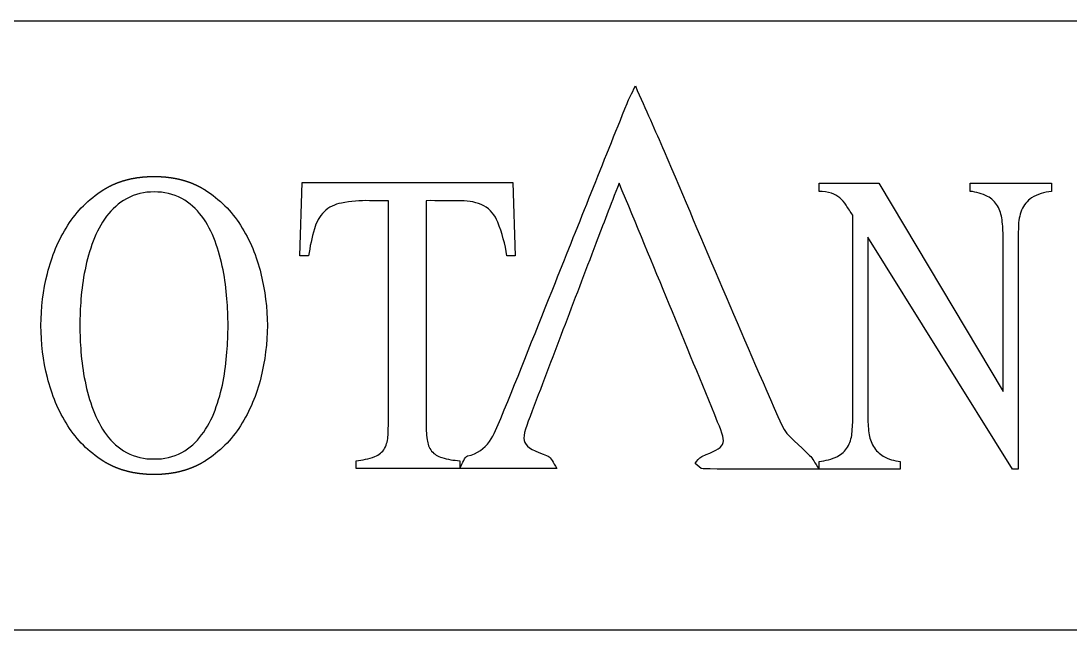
# Model space of a CAD drawing. Header units: millimetres. Extents: x 17 to 383, y -19 to 1216.
# Drawn here: x 38.2 to 55.75, y 1194.57 to 1204.75 of the extents above; entities that cross this region are included whole.
import ezdxf

# ---------------------------------------------------------------- set-up
doc = ezdxf.new("R2010")
doc.units = ezdxf.units.MM
doc.layers.add('l1 2mm', color=7, linetype='Continuous', lineweight=25, true_color=0x000000)

msp = doc.modelspace()

# ---------------------------------------------------------------- linework, layer by layer
at = {"layer": 'l1 2mm', "color": 5, "true_color": 0x0000ff}
for p, q in [((30.113, 1204.755), (80.692, 1204.755)), ((30.113, 1194.574), (80.692, 1194.574))]:
    msp.add_line(p, q, dxfattribs=at)
at = {"layer": 'l1 2mm', "color": 5, "true_color": 0x0000ff, "flags": 128}
for points in [[(42.317, 1199.664, -0.060549), (42.208, 1198.79, -0.082743), (41.869, 1197.989, -0.11043), (41.281, 1197.4), (41.278, 1197.399), (41.275, 1197.397), (41.272, 1197.395), (41.269, 1197.393), (41.267, 1197.392), (41.264, 1197.39), (41.261, 1197.388), (41.258, 1197.386), (41.255, 1197.385), (41.252, 1197.383), (41.25, 1197.381), (41.247, 1197.38), (41.244, 1197.378), (41.241, 1197.376), (41.238, 1197.374), (41.235, 1197.373), (41.232, 1197.371), (41.23, 1197.369), (41.227, 1197.368), (41.224, 1197.366), (41.221, 1197.365), (41.218, 1197.363), (41.215, 1197.361), (41.212, 1197.36), (41.209, 1197.358), (41.206, 1197.357), (41.204, 1197.355), (41.201, 1197.353), (41.198, 1197.352), (41.195, 1197.35), (41.192, 1197.349), (41.189, 1197.347), (41.186, 1197.345), (41.183, 1197.344), (41.18, 1197.342), (41.177, 1197.341), (41.174, 1197.339), (41.171, 1197.338), (41.168, 1197.336), (41.165, 1197.335), (41.162, 1197.333), (41.159, 1197.332), (41.156, 1197.33), (41.154, 1197.329), (41.151, 1197.327), (41.148, 1197.326), (41.145, 1197.325), (41.142, 1197.323), (41.139, 1197.322), (41.136, 1197.32), (41.133, 1197.319), (41.13, 1197.317), (41.126, 1197.316), (41.123, 1197.315), (41.12, 1197.313), (41.117, 1197.312), (41.114, 1197.31), (41.111, 1197.309), (41.108, 1197.308), (41.105, 1197.306), (41.102, 1197.305), (41.099, 1197.304), (41.096, 1197.302), (41.093, 1197.301), (41.09, 1197.3), (41.087, 1197.298), (41.084, 1197.297), (41.081, 1197.296), (41.078, 1197.294), (41.075, 1197.293), (41.071, 1197.292), (41.068, 1197.29), (41.065, 1197.289), (41.062, 1197.288), (41.059, 1197.287), (41.056, 1197.285), (41.053, 1197.284), (41.05, 1197.283), (41.047, 1197.282), (41.043, 1197.28), (41.04, 1197.279), (41.037, 1197.278), (41.034, 1197.277), (41.031, 1197.276), (41.028, 1197.274), (41.024, 1197.273), (41.021, 1197.272), (41.018, 1197.271), (41.015, 1197.27), (41.012, 1197.269), (41.009, 1197.267), (41.005, 1197.266), (41.002, 1197.265), (40.999, 1197.264), (40.996, 1197.263), (40.993, 1197.262), (40.989, 1197.261), (40.986, 1197.26), (40.983, 1197.258), (40.98, 1197.257), (40.977, 1197.256), (40.973, 1197.255), (40.97, 1197.254), (40.967, 1197.253), (40.964, 1197.252), (40.96, 1197.251), (40.957, 1197.25), (40.954, 1197.249), (40.951, 1197.248), (40.947, 1197.247), (40.944, 1197.246), (40.941, 1197.245), (40.938, 1197.244), (40.934, 1197.243), (40.931, 1197.242), (40.928, 1197.241), (40.924, 1197.24), (40.921, 1197.239), (40.918, 1197.238), (40.914, 1197.237), (40.911, 1197.236), (40.908, 1197.235), (40.905, 1197.234), (40.901, 1197.233), (40.898, 1197.232), (40.895, 1197.232), (40.891, 1197.231), (40.888, 1197.23), (40.885, 1197.229), (40.881, 1197.228), (40.878, 1197.227), (40.874, 1197.226), (40.871, 1197.225), (40.868, 1197.225), (40.864, 1197.224), (40.861, 1197.223), (40.858, 1197.222), (40.854, 1197.221), (40.851, 1197.22), (40.847, 1197.22), (40.844, 1197.219), (40.841, 1197.218), (40.837, 1197.217), (40.834, 1197.216), (40.83, 1197.216), (40.827, 1197.215), (40.824, 1197.214), (40.82, 1197.213), (40.817, 1197.213), (40.813, 1197.212), (40.81, 1197.211), (40.806, 1197.21), (40.803, 1197.21), (40.8, 1197.209), (40.796, 1197.208), (40.793, 1197.208), (40.789, 1197.207), (40.786, 1197.206), (40.782, 1197.206), (40.779, 1197.205), (40.775, 1197.204), (40.772, 1197.204), (40.768, 1197.203), (40.765, 1197.202), (40.761, 1197.202), (40.758, 1197.201), (40.754, 1197.2), (40.751, 1197.2), (40.747, 1197.199), (40.744, 1197.199), (40.74, 1197.198), (40.737, 1197.197), (40.733, 1197.197), (40.73, 1197.196), (40.726, 1197.196), (40.722, 1197.195), (40.719, 1197.195), (40.715, 1197.194), (40.712, 1197.193), (40.708, 1197.193), (40.705, 1197.192), (40.701, 1197.192), (40.698, 1197.191), (40.694, 1197.191), (40.69, 1197.19), (40.687, 1197.19), (40.683, 1197.189), (40.68, 1197.189), (40.676, 1197.188), (40.672, 1197.188), (40.669, 1197.188), (40.665, 1197.187), (40.662, 1197.187), (40.658, 1197.186), (40.654, 1197.186), (40.651, 1197.185), (40.647, 1197.185), (40.643, 1197.185), (40.64, 1197.184), (40.636, 1197.184), (40.632, 1197.183), (40.629, 1197.183), (40.625, 1197.183), (40.621, 1197.182), (40.618, 1197.182), (40.614, 1197.182), (40.61, 1197.181), (40.607, 1197.181), (40.603, 1197.181), (40.599, 1197.18), (40.596, 1197.18), (40.592, 1197.18), (40.588, 1197.179), (40.585, 1197.179), (40.581, 1197.179), (40.577, 1197.178), (40.573, 1197.178), (40.57, 1197.178), (40.566, 1197.178), (40.562, 1197.177), (40.558, 1197.177), (40.555, 1197.177), (40.551, 1197.177), (40.547, 1197.176), (40.543, 1197.176), (40.54, 1197.176), (40.536, 1197.176), (40.532, 1197.176), (40.528, 1197.175), (40.525, 1197.175), (40.521, 1197.175), (40.517, 1197.175), (40.513, 1197.175), (40.509, 1197.175), (40.506, 1197.174), (40.502, 1197.174), (40.498, 1197.174), (40.494, 1197.174), (40.49, 1197.174), (40.487, 1197.174), (40.483, 1197.174), (40.479, 1197.174), (40.475, 1197.173), (40.471, 1197.173), (40.467, 1197.173), (40.464, 1197.173), (40.46, 1197.173), (40.456, 1197.173), (40.452, 1197.173), (40.448, 1197.173), (40.444, 1197.173), (40.44, 1197.173), (40.436, 1197.173), (40.433, 1197.173), (40.429, 1197.173), (40.425, 1197.173), (40.421, 1197.173), (40.417, 1197.173), (40.413, 1197.173), (40.409, 1197.173), (40.405, 1197.173), (40.402, 1197.173), (40.398, 1197.173), (40.394, 1197.173), (40.39, 1197.173), (40.386, 1197.173), (40.382, 1197.173), (40.378, 1197.173), (40.375, 1197.173), (40.371, 1197.174), (40.367, 1197.174), (40.363, 1197.174), (40.359, 1197.174), (40.355, 1197.174), (40.352, 1197.174), (40.348, 1197.174), (40.344, 1197.174), (40.34, 1197.175), (40.336, 1197.175), (40.333, 1197.175), (40.329, 1197.175), (40.325, 1197.175), (40.321, 1197.175), (40.317, 1197.176), (40.314, 1197.176), (40.31, 1197.176), (40.306, 1197.176), (40.302, 1197.176), (40.299, 1197.177), (40.295, 1197.177), (40.291, 1197.177), (40.287, 1197.177), (40.284, 1197.178), (40.28, 1197.178), (40.276, 1197.178), (40.273, 1197.178), (40.269, 1197.179), (40.265, 1197.179), (40.261, 1197.179), (40.258, 1197.18), (40.254, 1197.18), (40.25, 1197.18), (40.247, 1197.181), (40.243, 1197.181), (40.239, 1197.181), (40.236, 1197.182), (40.232, 1197.182), (40.228, 1197.182), (40.225, 1197.183), (40.221, 1197.183), (40.217, 1197.183), (40.214, 1197.184), (40.21, 1197.184), (40.206, 1197.185), (40.203, 1197.185), (40.199, 1197.185), (40.195, 1197.186), (40.192, 1197.186), (40.188, 1197.187), (40.184, 1197.187), (40.181, 1197.188), (40.177, 1197.188), (40.174, 1197.188), (40.17, 1197.189), (40.166, 1197.189), (40.163, 1197.19), (40.159, 1197.19), (40.156, 1197.191), (40.152, 1197.191), (40.149, 1197.192), (40.145, 1197.192), (40.141, 1197.193), (40.138, 1197.193), (40.134, 1197.194), (40.131, 1197.195), (40.127, 1197.195), (40.124, 1197.196), (40.12, 1197.196), (40.117, 1197.197), (40.113, 1197.197), (40.109, 1197.198), (40.106, 1197.199), (40.102, 1197.199), (40.099, 1197.2), (40.095, 1197.2), (40.092, 1197.201), (40.088, 1197.202), (40.085, 1197.202), (40.081, 1197.203), (40.078, 1197.204), (40.074, 1197.204), (40.071, 1197.205), (40.067, 1197.206), (40.064, 1197.206), (40.06, 1197.207), (40.057, 1197.208), (40.054, 1197.208), (40.05, 1197.209), (40.047, 1197.21), (40.043, 1197.21), (40.04, 1197.211), (40.036, 1197.212), (40.033, 1197.213), (40.029, 1197.213), (40.026, 1197.214), (40.023, 1197.215), (40.019, 1197.216), (40.016, 1197.216), (40.012, 1197.217), (40.009, 1197.218), (40.006, 1197.219), (40.002, 1197.22), (39.999, 1197.22), (39.995, 1197.221), (39.992, 1197.222), (39.989, 1197.223), (39.985, 1197.224), (39.982, 1197.225), (39.979, 1197.225), (39.975, 1197.226), (39.972, 1197.227), (39.968, 1197.228), (39.965, 1197.229), (39.962, 1197.23), (39.958, 1197.231), (39.955, 1197.232), (39.952, 1197.232), (39.948, 1197.233), (39.945, 1197.234), (39.942, 1197.235), (39.938, 1197.236), (39.935, 1197.237), (39.932, 1197.238), (39.929, 1197.239), (39.925, 1197.24), (39.922, 1197.241), (39.919, 1197.242), (39.915, 1197.243), (39.912, 1197.244), (39.909, 1197.245), (39.906, 1197.246), (39.902, 1197.247), (39.899, 1197.248), (39.896, 1197.249), (39.892, 1197.25), (39.889, 1197.251), (39.886, 1197.252), (39.883, 1197.253), (39.88, 1197.254), (39.876, 1197.255), (39.873, 1197.256), (39.87, 1197.257), (39.867, 1197.258), (39.863, 1197.26), (39.86, 1197.261), (39.857, 1197.262), (39.854, 1197.263), (39.851, 1197.264), (39.847, 1197.265), (39.844, 1197.266), (39.841, 1197.267), (39.838, 1197.269), (39.835, 1197.27), (39.831, 1197.271), (39.828, 1197.272), (39.825, 1197.273), (39.822, 1197.274), (39.819, 1197.276), (39.816, 1197.277), (39.813, 1197.278), (39.809, 1197.279), (39.806, 1197.28), (39.803, 1197.282), (39.8, 1197.283), (39.797, 1197.284), (39.794, 1197.285), (39.791, 1197.287), (39.787, 1197.288), (39.784, 1197.289), (39.781, 1197.29), (39.778, 1197.292), (39.775, 1197.293), (39.772, 1197.294), (39.769, 1197.296), (39.766, 1197.297), (39.763, 1197.298), (39.76, 1197.3), (39.757, 1197.301), (39.754, 1197.302), (39.75, 1197.304), (39.747, 1197.305), (39.744, 1197.306), (39.741, 1197.308), (39.738, 1197.309), (39.735, 1197.31), (39.732, 1197.312), (39.729, 1197.313), (39.726, 1197.315), (39.723, 1197.316), (39.72, 1197.317), (39.717, 1197.319), (39.714, 1197.32), (39.711, 1197.322), (39.708, 1197.323), (39.705, 1197.325), (39.702, 1197.326), (39.699, 1197.327), (39.696, 1197.329), (39.693, 1197.33), (39.69, 1197.332), (39.687, 1197.333), (39.684, 1197.335), (39.681, 1197.336), (39.678, 1197.338), (39.675, 1197.339), (39.672, 1197.341), (39.669, 1197.342), (39.667, 1197.344), (39.664, 1197.345), (39.661, 1197.347), (39.658, 1197.349), (39.655, 1197.35), (39.652, 1197.352), (39.649, 1197.353), (39.646, 1197.355), (39.643, 1197.357), (39.64, 1197.358), (39.637, 1197.36), (39.634, 1197.361), (39.632, 1197.363), (39.629, 1197.365), (39.626, 1197.366), (39.623, 1197.368), (39.62, 1197.369), (39.617, 1197.371), (39.614, 1197.373), (39.611, 1197.374), (39.609, 1197.376), (39.606, 1197.378), (39.603, 1197.38), (39.6, 1197.381), (39.597, 1197.383), (39.594, 1197.385), (39.592, 1197.386), (39.589, 1197.388), (39.586, 1197.39), (39.583, 1197.392), (39.58, 1197.393), (39.577, 1197.395), (39.575, 1197.397), (39.572, 1197.399), (39.569, 1197.4, -0.11043), (38.981, 1197.989, -0.083212), (38.641, 1198.794, -0.060038), (38.533, 1199.664, -0.060038), (38.641, 1200.534, -0.083212), (38.981, 1201.34, -0.11043), (39.569, 1201.928), (39.572, 1201.93), (39.575, 1201.932), (39.577, 1201.933), (39.58, 1201.935), (39.583, 1201.937), (39.586, 1201.939), (39.589, 1201.94), (39.592, 1201.942), (39.594, 1201.944), (39.597, 1201.946), (39.6, 1201.947), (39.603, 1201.949), (39.606, 1201.951), (39.609, 1201.952), (39.611, 1201.954), (39.614, 1201.956), (39.617, 1201.957), (39.62, 1201.959), (39.623, 1201.961), (39.626, 1201.962), (39.629, 1201.964), (39.632, 1201.966), (39.634, 1201.967), (39.637, 1201.969), (39.64, 1201.97), (39.643, 1201.972), (39.646, 1201.974), (39.649, 1201.975), (39.652, 1201.977), (39.655, 1201.978), (39.658, 1201.98), (39.661, 1201.981), (39.664, 1201.983), (39.667, 1201.985), (39.669, 1201.986), (39.672, 1201.988), (39.675, 1201.989), (39.678, 1201.991), (39.681, 1201.992), (39.684, 1201.994), (39.687, 1201.995), (39.69, 1201.997), (39.693, 1201.998), (39.696, 1202), (39.699, 1202.001), (39.702, 1202.003), (39.705, 1202.004), (39.708, 1202.005), (39.711, 1202.007), (39.714, 1202.008), (39.717, 1202.01), (39.72, 1202.011), (39.723, 1202.013), (39.726, 1202.014), (39.729, 1202.015), (39.732, 1202.017), (39.735, 1202.018), (39.738, 1202.02), (39.741, 1202.021), (39.744, 1202.022), (39.747, 1202.024), (39.75, 1202.025), (39.754, 1202.026), (39.757, 1202.028), (39.76, 1202.029), (39.763, 1202.03), (39.766, 1202.032), (39.769, 1202.033), (39.772, 1202.034), (39.775, 1202.036), (39.778, 1202.037), (39.781, 1202.038), (39.784, 1202.039), (39.787, 1202.041), (39.791, 1202.042), (39.794, 1202.043), (39.797, 1202.044), (39.8, 1202.046), (39.803, 1202.047), (39.806, 1202.048), (39.809, 1202.049), (39.813, 1202.051), (39.816, 1202.052), (39.819, 1202.053), (39.822, 1202.054), (39.825, 1202.055), (39.828, 1202.057), (39.831, 1202.058), (39.835, 1202.059), (39.838, 1202.06), (39.841, 1202.061), (39.844, 1202.062), (39.847, 1202.063), (39.851, 1202.065), (39.854, 1202.066), (39.857, 1202.067), (39.86, 1202.068), (39.863, 1202.069), (39.867, 1202.07), (39.87, 1202.071), (39.873, 1202.072), (39.876, 1202.073), (39.88, 1202.074), (39.883, 1202.075), (39.886, 1202.077), (39.889, 1202.078), (39.892, 1202.079), (39.896, 1202.08), (39.899, 1202.081), (39.902, 1202.082), (39.906, 1202.083), (39.909, 1202.084), (39.912, 1202.085), (39.915, 1202.086), (39.919, 1202.087), (39.922, 1202.088), (39.925, 1202.089), (39.929, 1202.09), (39.932, 1202.091), (39.935, 1202.091), (39.938, 1202.092), (39.942, 1202.093), (39.945, 1202.094), (39.948, 1202.095), (39.952, 1202.096), (39.955, 1202.097), (39.958, 1202.098), (39.962, 1202.099), (39.965, 1202.1), (39.968, 1202.101), (39.972, 1202.101), (39.975, 1202.102), (39.979, 1202.103), (39.982, 1202.104), (39.985, 1202.105), (39.989, 1202.106), (39.992, 1202.107), (39.995, 1202.107), (39.999, 1202.108), (40.002, 1202.109), (40.006, 1202.11), (40.009, 1202.111), (40.012, 1202.111), (40.016, 1202.112), (40.019, 1202.113), (40.023, 1202.114), (40.026, 1202.114), (40.029, 1202.115), (40.033, 1202.116), (40.036, 1202.117), (40.04, 1202.117), (40.043, 1202.118), (40.047, 1202.119), (40.05, 1202.12), (40.054, 1202.12), (40.057, 1202.121), (40.06, 1202.122), (40.064, 1202.122), (40.067, 1202.123), (40.071, 1202.124), (40.074, 1202.124), (40.078, 1202.125), (40.081, 1202.126), (40.085, 1202.126), (40.088, 1202.127), (40.092, 1202.128), (40.095, 1202.128), (40.099, 1202.129), (40.102, 1202.129), (40.106, 1202.13), (40.109, 1202.131), (40.113, 1202.131), (40.117, 1202.132), (40.12, 1202.132), (40.124, 1202.133), (40.127, 1202.133), (40.131, 1202.134), (40.134, 1202.135), (40.138, 1202.135), (40.141, 1202.136), (40.145, 1202.136), (40.149, 1202.137), (40.152, 1202.137), (40.156, 1202.138), (40.159, 1202.138), (40.163, 1202.139), (40.166, 1202.139), (40.17, 1202.14), (40.174, 1202.14), (40.177, 1202.141), (40.181, 1202.141), (40.184, 1202.141), (40.188, 1202.142), (40.192, 1202.142), (40.195, 1202.143), (40.199, 1202.143), (40.203, 1202.144), (40.206, 1202.144), (40.21, 1202.144), (40.214, 1202.145), (40.217, 1202.145), (40.221, 1202.146), (40.225, 1202.146), (40.228, 1202.146), (40.232, 1202.147), (40.236, 1202.147), (40.239, 1202.147), (40.243, 1202.148), (40.247, 1202.148), (40.25, 1202.148), (40.254, 1202.149), (40.258, 1202.149), (40.261, 1202.149), (40.265, 1202.15), (40.269, 1202.15), (40.273, 1202.15), (40.276, 1202.15), (40.28, 1202.151), (40.284, 1202.151), (40.287, 1202.151), (40.291, 1202.151), (40.295, 1202.152), (40.299, 1202.152), (40.302, 1202.152), (40.306, 1202.152), (40.31, 1202.153), (40.314, 1202.153), (40.317, 1202.153), (40.321, 1202.153), (40.325, 1202.153), (40.329, 1202.153), (40.333, 1202.154), (40.336, 1202.154), (40.34, 1202.154), (40.344, 1202.154), (40.348, 1202.154), (40.352, 1202.154), (40.355, 1202.155), (40.359, 1202.155), (40.363, 1202.155), (40.367, 1202.155), (40.371, 1202.155), (40.375, 1202.155), (40.378, 1202.155), (40.382, 1202.155), (40.386, 1202.155), (40.39, 1202.155), (40.394, 1202.155), (40.398, 1202.155), (40.402, 1202.156), (40.405, 1202.156), (40.409, 1202.156), (40.413, 1202.156), (40.417, 1202.156), (40.421, 1202.156), (40.425, 1202.156), (40.429, 1202.156), (40.433, 1202.156), (40.436, 1202.156), (40.44, 1202.156), (40.444, 1202.156), (40.448, 1202.156), (40.452, 1202.155), (40.456, 1202.155), (40.46, 1202.155), (40.464, 1202.155), (40.467, 1202.155), (40.471, 1202.155), (40.475, 1202.155), (40.479, 1202.155), (40.483, 1202.155), (40.487, 1202.155), (40.49, 1202.155), (40.494, 1202.155), (40.498, 1202.154), (40.502, 1202.154), (40.506, 1202.154), (40.509, 1202.154), (40.513, 1202.154), (40.517, 1202.154), (40.521, 1202.153), (40.525, 1202.153), (40.528, 1202.153), (40.532, 1202.153), (40.536, 1202.153), (40.54, 1202.153), (40.543, 1202.152), (40.547, 1202.152), (40.551, 1202.152), (40.555, 1202.152), (40.558, 1202.151), (40.562, 1202.151), (40.566, 1202.151), (40.57, 1202.151), (40.573, 1202.15), (40.577, 1202.15), (40.581, 1202.15), (40.585, 1202.15), (40.588, 1202.149), (40.592, 1202.149), (40.596, 1202.149), (40.599, 1202.148), (40.603, 1202.148), (40.607, 1202.148), (40.61, 1202.147), (40.614, 1202.147), (40.618, 1202.147), (40.621, 1202.146), (40.625, 1202.146), (40.629, 1202.146), (40.632, 1202.145), (40.636, 1202.145), (40.64, 1202.144), (40.643, 1202.144), (40.647, 1202.144), (40.651, 1202.143), (40.654, 1202.143), (40.658, 1202.142), (40.662, 1202.142), (40.665, 1202.141), (40.669, 1202.141), (40.672, 1202.141), (40.676, 1202.14), (40.68, 1202.14), (40.683, 1202.139), (40.687, 1202.139), (40.69, 1202.138), (40.694, 1202.138), (40.698, 1202.137), (40.701, 1202.137), (40.705, 1202.136), (40.708, 1202.136), (40.712, 1202.135), (40.715, 1202.135), (40.719, 1202.134), (40.722, 1202.133), (40.726, 1202.133), (40.73, 1202.132), (40.733, 1202.132), (40.737, 1202.131), (40.74, 1202.131), (40.744, 1202.13), (40.747, 1202.129), (40.751, 1202.129), (40.754, 1202.128), (40.758, 1202.128), (40.761, 1202.127), (40.765, 1202.126), (40.768, 1202.126), (40.772, 1202.125), (40.775, 1202.124), (40.779, 1202.124), (40.782, 1202.123), (40.786, 1202.122), (40.789, 1202.122), (40.793, 1202.121), (40.796, 1202.12), (40.8, 1202.12), (40.803, 1202.119), (40.806, 1202.118), (40.81, 1202.117), (40.813, 1202.117), (40.817, 1202.116), (40.82, 1202.115), (40.824, 1202.114), (40.827, 1202.114), (40.83, 1202.113), (40.834, 1202.112), (40.837, 1202.111), (40.841, 1202.111), (40.844, 1202.11), (40.847, 1202.109), (40.851, 1202.108), (40.854, 1202.107), (40.858, 1202.107), (40.861, 1202.106), (40.864, 1202.105), (40.868, 1202.104), (40.871, 1202.103), (40.874, 1202.102), (40.878, 1202.101), (40.881, 1202.101), (40.885, 1202.1), (40.888, 1202.099), (40.891, 1202.098), (40.895, 1202.097), (40.898, 1202.096), (40.901, 1202.095), (40.905, 1202.094), (40.908, 1202.093), (40.911, 1202.092), (40.914, 1202.091), (40.918, 1202.091), (40.921, 1202.09), (40.924, 1202.089), (40.928, 1202.088), (40.931, 1202.087), (40.934, 1202.086), (40.938, 1202.085), (40.941, 1202.084), (40.944, 1202.083), (40.947, 1202.082), (40.951, 1202.081), (40.954, 1202.08), (40.957, 1202.079), (40.96, 1202.078), (40.964, 1202.077), (40.967, 1202.075), (40.97, 1202.074), (40.973, 1202.073), (40.977, 1202.072), (40.98, 1202.071), (40.983, 1202.07), (40.986, 1202.069), (40.989, 1202.068), (40.993, 1202.067), (40.996, 1202.066), (40.999, 1202.065), (41.002, 1202.063), (41.005, 1202.062), (41.009, 1202.061), (41.012, 1202.06), (41.015, 1202.059), (41.018, 1202.058), (41.021, 1202.057), (41.024, 1202.055), (41.028, 1202.054), (41.031, 1202.053), (41.034, 1202.052), (41.037, 1202.051), (41.04, 1202.049), (41.043, 1202.048), (41.047, 1202.047), (41.05, 1202.046), (41.053, 1202.044), (41.056, 1202.043), (41.059, 1202.042), (41.062, 1202.041), (41.065, 1202.039), (41.068, 1202.038), (41.071, 1202.037), (41.075, 1202.036), (41.078, 1202.034), (41.081, 1202.033), (41.084, 1202.032), (41.087, 1202.03), (41.09, 1202.029), (41.093, 1202.028), (41.096, 1202.026), (41.099, 1202.025), (41.102, 1202.024), (41.105, 1202.022), (41.108, 1202.021), (41.111, 1202.02), (41.114, 1202.018), (41.117, 1202.017), (41.12, 1202.015), (41.123, 1202.014), (41.126, 1202.013), (41.13, 1202.011), (41.133, 1202.01), (41.136, 1202.008), (41.139, 1202.007), (41.142, 1202.005), (41.145, 1202.004), (41.148, 1202.003), (41.151, 1202.001), (41.154, 1202), (41.156, 1201.998), (41.159, 1201.997), (41.162, 1201.995), (41.165, 1201.994), (41.168, 1201.992), (41.171, 1201.991), (41.174, 1201.989), (41.177, 1201.988), (41.18, 1201.986), (41.183, 1201.985), (41.186, 1201.983), (41.189, 1201.981), (41.192, 1201.98), (41.195, 1201.978), (41.198, 1201.977), (41.201, 1201.975), (41.204, 1201.974), (41.206, 1201.972), (41.209, 1201.97), (41.212, 1201.969), (41.215, 1201.967), (41.218, 1201.966), (41.221, 1201.964), (41.224, 1201.962), (41.227, 1201.961), (41.23, 1201.959), (41.232, 1201.957), (41.235, 1201.956), (41.238, 1201.954), (41.241, 1201.952), (41.244, 1201.951), (41.247, 1201.949), (41.25, 1201.947), (41.252, 1201.946), (41.255, 1201.944), (41.258, 1201.942), (41.261, 1201.94), (41.264, 1201.939), (41.267, 1201.937), (41.269, 1201.935), (41.272, 1201.933), (41.275, 1201.932), (41.278, 1201.93), (41.281, 1201.928, -0.11043), (41.869, 1201.34, -0.083212), (42.208, 1200.534, -0.060038)], [(46.321, 1200.827, 0.059662), (46.169, 1201.394, 0.164486), (45.938, 1201.665, 0.121332), (45.559, 1201.748, 0.003727), (44.97, 1201.751), (44.97, 1198.054, 0.036525), (44.988, 1197.754, 0.132338), (45.064, 1197.563, 0.148574), (45.234, 1197.455, 0.056667), (45.534, 1197.404), (45.534, 1197.317), (45.534, 1197.274), (43.801, 1197.274), (43.801, 1197.404, 0.069495), (44.115, 1197.473, 0.171273), (44.277, 1197.61, 0.114567), (44.335, 1197.83, 0.013603), (44.342, 1198.141), (44.342, 1201.751), (44.024, 1201.751, 0.052344), (43.555, 1201.712, 0.140417), (43.266, 1201.567, 0.129292), (43.104, 1201.282, 0.032824), (43.006, 1200.827), (42.862, 1200.827), (42.898, 1202.055), (46.422, 1202.055), (46.458, 1200.827)], [(55.425, 1201.906, 0.115133), (55.093, 1201.798, 0.148547), (54.927, 1201.595, 0.092446), (54.873, 1201.314, 0.005673), (54.869, 1200.982), (54.869, 1197.263), (54.776, 1197.263), (52.356, 1201.141), (52.356, 1198.158, 0.03432), (52.374, 1197.869, 0.100144), (52.45, 1197.642, 0.122282), (52.613, 1197.479, 0.107574), (52.898, 1197.393), (52.898, 1197.263), (51.54, 1197.263), (51.54, 1197.393, 0.095543), (51.847, 1197.476, 0.131791), (52.017, 1197.631, 0.111436), (52.089, 1197.855, 0.027283), (52.104, 1198.158), (52.104, 1201.509, -0.007185), (51.992, 1201.675, 0.069163), (51.887, 1201.798, 0.104026), (51.75, 1201.874, 0.061132), (51.54, 1201.906), (51.54, 1202.043), (52.537, 1202.043), (54.617, 1198.563), (54.617, 1201.141, 0.033461), (54.599, 1201.433, 0.10093), (54.523, 1201.664, 0.132857), (54.357, 1201.823, 0.097609), (54.068, 1201.906), (54.068, 1202.043), (55.425, 1202.043)], [(41.66, 1199.664, 0.018515), (41.642, 1200.108, 0.028628), (41.577, 1200.596, 0.041295), (41.443, 1201.076, 0.072057), (41.219, 1201.495, 0.107427), (40.887, 1201.787, 0.128735), (40.425, 1201.896, 0.132534), (39.963, 1201.784, 0.101298), (39.63, 1201.491, 0.074451), (39.407, 1201.076, 0.037736), (39.269, 1200.596, 0.032455), (39.201, 1200.105, 0.018171), (39.183, 1199.664, 0.018171), (39.201, 1199.224, 0.032455), (39.269, 1198.733, 0.037736), (39.407, 1198.252, 0.072057), (39.63, 1197.834, 0.107427), (39.963, 1197.541, 0.128735), (40.425, 1197.433, 0.128735), (40.887, 1197.541, 0.107427), (41.219, 1197.834, 0.070795), (41.443, 1198.249, 0.043238), (41.577, 1198.729, 0.027952), (41.642, 1199.22, 0.018515)]]:
    msp.add_lwpolyline(points, format="xyb", close=True, dxfattribs=at)
at = {"layer": 'l1 2mm', "color": 5, "true_color": 0x0000ff}
msp.add_open_spline([(51.54, 1197.263), (51.466, 1197.373), (51.432, 1197.44), (51.383, 1197.493), (51.227, 1197.662), (51.004, 1197.8), (50.916, 1197.998), (50.246, 1199.518), (49.603, 1201.049), (48.95, 1202.577), (48.802, 1202.923), (48.646, 1203.267), (48.469, 1203.669), (48.404, 1203.533), (48.363, 1203.458), (48.331, 1203.378), (47.931, 1202.381), (47.532, 1201.383), (47.133, 1200.385), (46.829, 1199.626), (46.53, 1198.866), (46.219, 1198.11), (46.109, 1197.842), (46.007, 1197.555), (45.661, 1197.483), (45.614, 1197.473), (45.588, 1197.367), (45.534, 1197.274), (46.092, 1197.274), (46.588, 1197.274), (47.156, 1197.274), (47.089, 1197.372), (47.062, 1197.461), (47.009, 1197.481), (46.553, 1197.653), (46.535, 1197.69), (46.709, 1198.145), (47.077, 1199.108), (47.442, 1200.072), (47.809, 1201.035), (47.929, 1201.349), (48.051, 1201.662), (48.198, 1202.044), (48.77, 1200.661), (49.314, 1199.358), (49.845, 1198.05), (50.008, 1197.651), (49.991, 1197.647), (49.579, 1197.475), (49.533, 1197.456), (49.504, 1197.396), (49.468, 1197.355), (49.513, 1197.324), (49.557, 1197.267), (49.602, 1197.267), (50.223, 1197.261), (50.844, 1197.263), (51.54, 1197.263)], degree=3, knots=[0, 0, 0, 0, 1, 1, 1, 2, 2, 2, 3, 3, 3, 4, 4, 4, 5, 5, 5, 6, 6, 6, 7, 7, 7, 8, 8, 8, 9, 9, 9, 10, 10, 10, 11, 11, 11, 12, 12, 12, 13, 13, 13, 14, 14, 14, 15, 15, 15, 16, 16, 16, 17, 17, 17, 18, 18, 18, 19, 19, 19, 19], dxfattribs=at)

doc.saveas('drawing.dxf')
